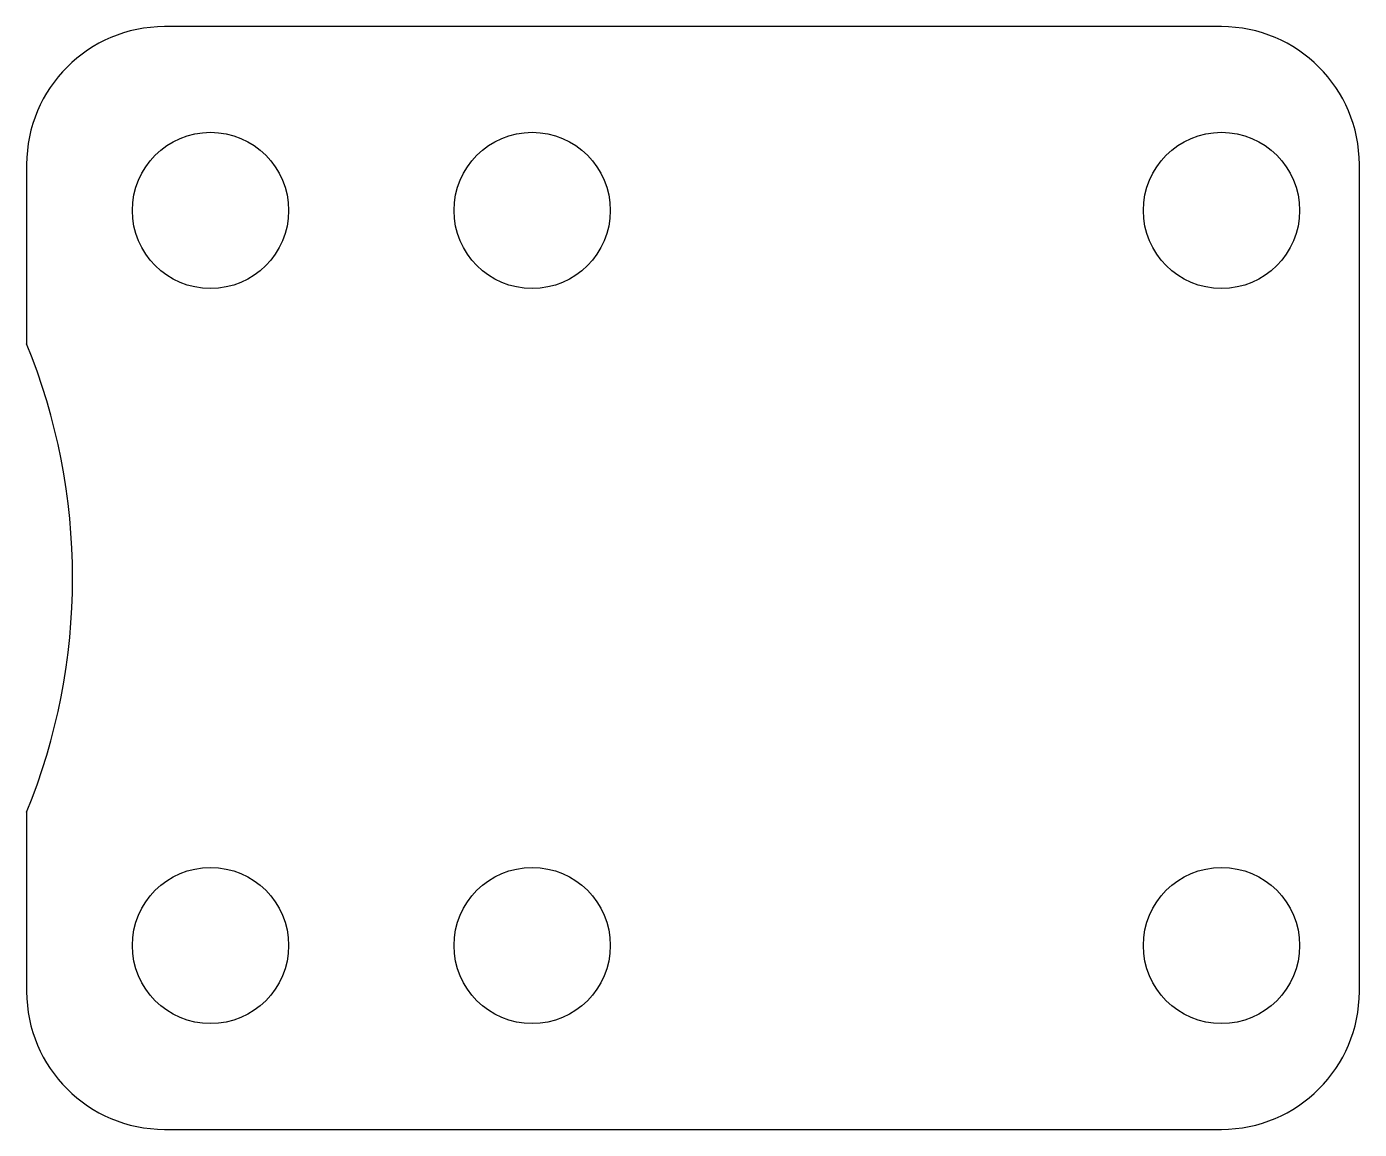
# Model space of a CAD drawing. Header units: millimetres. Extents: x 12.5 to 41.5, y 12.5 to 36.5.
import ezdxf

# ---------------------------------------------------------------- set-up
doc = ezdxf.new("R2010")
doc.units = ezdxf.units.MM
doc.layers.get('0').update_dxf_attribs({"linetype": 'CONTINUOUS'})

msp = doc.modelspace()

# ---------------------------------------------------------------- linework, layer by layer
for p, q in [((38.5, 36.52), (15.5, 36.52)), ((12.5, 33.52), (12.5, 29.619)), ((41.5, 15.52), (41.5, 33.52)), ((12.5, 19.421), (12.5, 15.52)), ((15.5, 12.52), (38.5, 12.52))]:
    msp.add_line(p, q)
for centre in [(16.5, 32.52), (23.5, 32.52), (38.5, 32.52), (16.5, 16.52), (23.5, 16.52), (38.5, 16.52)]:
    msp.add_circle(centre, 1.7)
for centre, radius, start, end in [((15.5, 33.52), 3, 90, 180), ((38.5, 33.52), 3, 0, 90), ((0, 24.52), 13.5, -22.1916, 22.1916), ((15.5, 15.52), 3, 180, 270), ((38.5, 15.52), 3, -90, 0)]:
    msp.add_arc(centre, radius, start, end)

doc.saveas('drawing.dxf')
